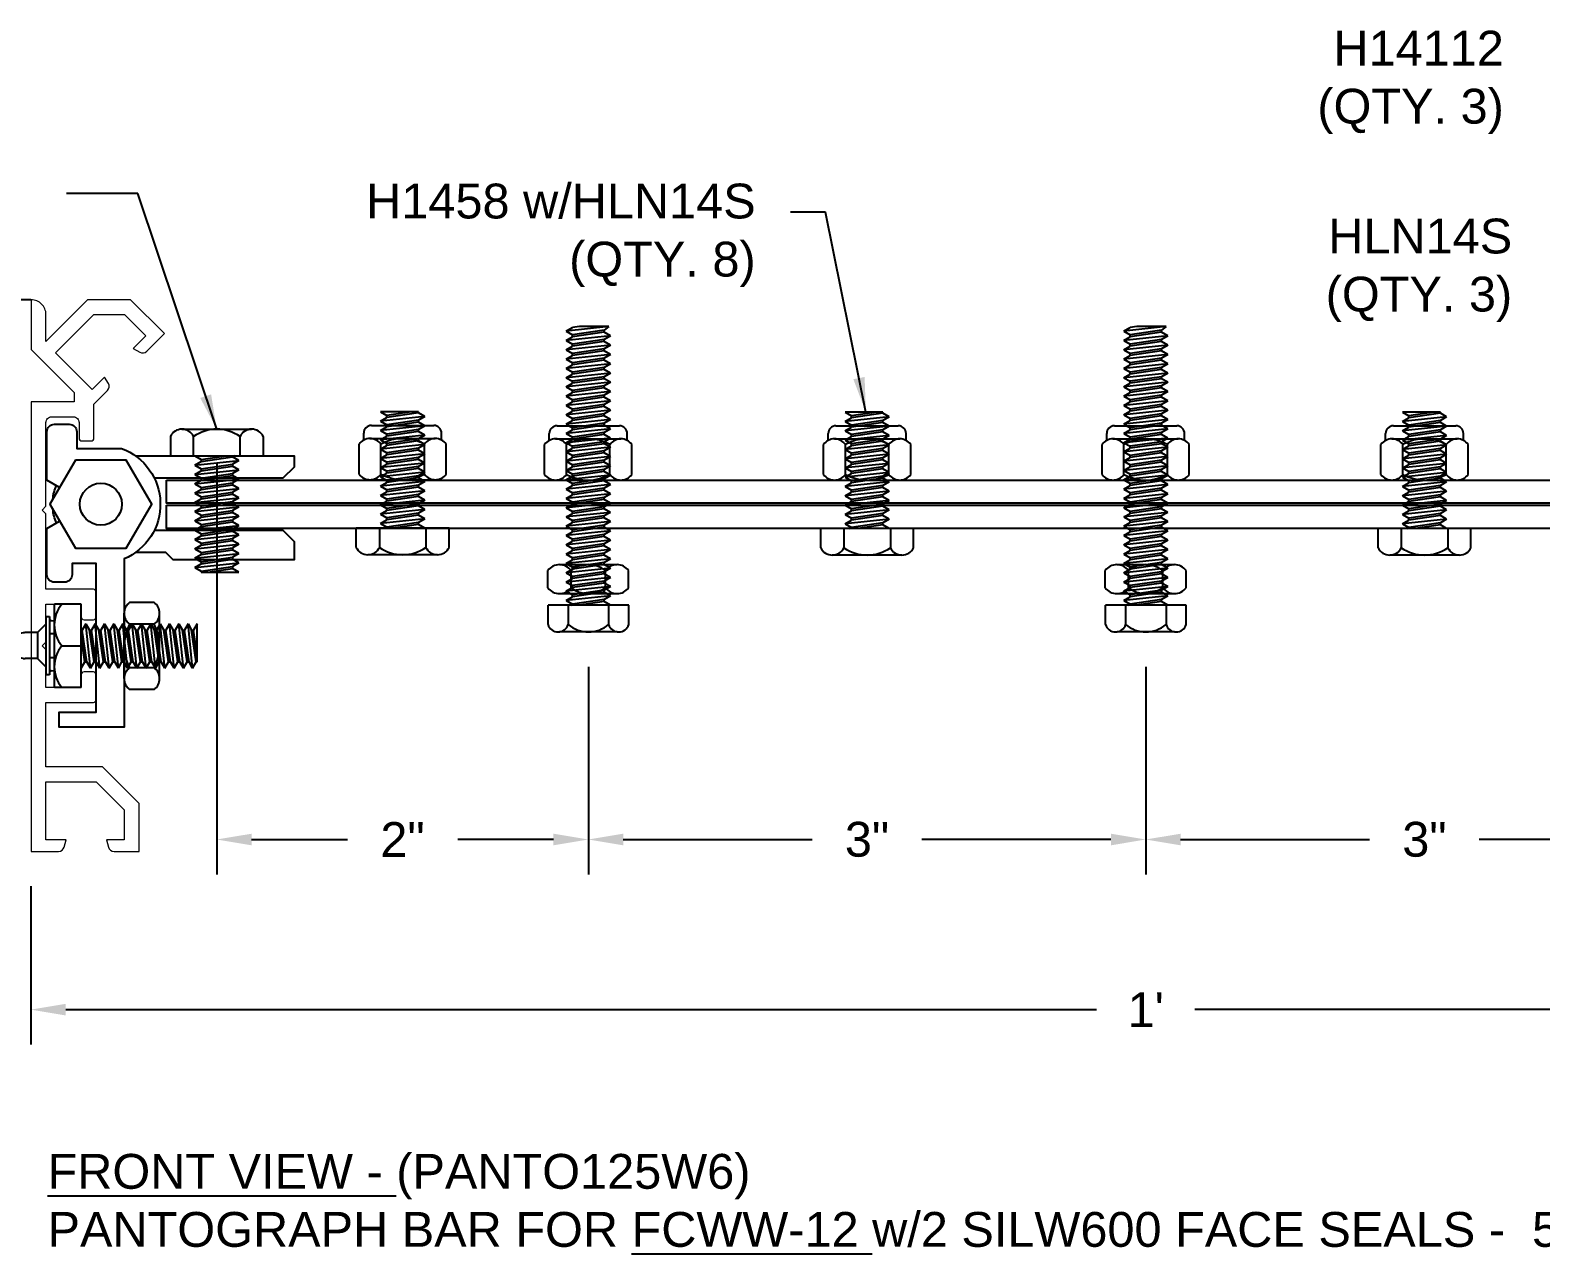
# Model space of a CAD drawing. Header units: inches. Extents: x 1.6 to 29.3, y -11.7 to 20.7.
# Drawn here: x 13.33 to 21.46, y 5.43 to 12.02 of the extents above; entities that cross this region are included whole.
import ezdxf

# ---------------------------------------------------------------- set-up
doc = ezdxf.new("R2010")
doc.units = ezdxf.units.IN
doc.header["$MEASUREMENT"] = 0
for name, color, linetype in [('Anchors', 4, 'Continuous'), ('Dimensions', 3, 'Continuous'), ('Metals', 7, 'Continuous'), ('Text', 2, 'Continuous')]:
    doc.layers.add(name, color=color, linetype=linetype)
doc.styles.add('Arial', font='arial.ttf')
doc.dimstyles.new('Arial', dxfattribs={"dimtxt": 0.1875, "dimasz": 0.1875, "dimexe": 0.1875, "dimexo": 0.1875, "dimgap": 0.1875, "dimtad": 0, "dimtih": 1, "dimtoh": 1, "dimdec": 4, "dimzin": 0, "dimdsep": 46, "dimlunit": 4, "dimtxsty": 'Arial', "dimcen": 0.1875, "dimadec": 0, "dimazin": 0, "dimtfac": 1, "dimtdec": 4, "dimtofl": 0, "dimtmove": 0, "dimatfit": 3, "dimfxl": 0, "dimfrac": 2, "dimtolj": 1, "dimtzin": 0, "dimarcsym": 0})

# ---------------------------------------------------------------- blocks, each defined once
blk = doc.blocks.new('*D16')
at = {"layer": 'Defpoints', "color": 0}
for p in [(13.3332, 7.594), (25.3332, 7.594), (25.3332, 6.7425)]:
    blk.add_point(p, dxfattribs=at)
at = {"layer": 'Dimensions', "color": 0, "lineweight": -2}
for p, q in [((13.3332, 7.4065), (13.3332, 6.555)), ((25.3332, 7.4065), (25.3332, 6.555)), ((13.5207, 6.7425), (19.0683, 6.7425)), ((25.1457, 6.7425), (19.5981, 6.7425))]:
    blk.add_line(p, q, dxfattribs=at)
at = {"layer": 'Dimensions', "color": 0}
for points in [[(13.5207, 6.7737), (13.5207, 6.7112), (13.3332, 6.7425)], [(25.1457, 6.7737), (25.1457, 6.7112), (25.3332, 6.7425)]]:
    blk.add_solid(points, dxfattribs=at)
at = {"layer": 'Dimensions', "color": 0, "insert": (19.3332, 6.7425), "char_height": 0.1875, "attachment_point": 5, "style": 'Arial'}
blk.add_mtext("\\A1;1'", dxfattribs=at)
blk = doc.blocks.new('*D17')
at = {"layer": 'Defpoints', "color": 0}
for p in [(14.3332, 9.8674), (16.3332, 8.7759), (16.3332, 7.6583)]:
    blk.add_point(p, dxfattribs=at)
at = {"layer": 'Dimensions', "color": 0, "lineweight": -2}
for p, q in [((14.3332, 9.6799), (14.3332, 7.4708)), ((16.3332, 8.5884), (16.3332, 7.4708)), ((14.5207, 7.6583), (15.0364, 7.6583)), ((16.1457, 7.6583), (15.6301, 7.6583))]:
    blk.add_line(p, q, dxfattribs=at)
at = {"layer": 'Dimensions', "color": 0}
for points in [[(14.5207, 7.6895), (14.5207, 7.627), (14.3332, 7.6583)], [(16.1457, 7.6895), (16.1457, 7.627), (16.3332, 7.6583)]]:
    blk.add_solid(points, dxfattribs=at)
at = {"layer": 'Dimensions', "color": 0, "insert": (15.3332, 7.6583), "char_height": 0.1875, "attachment_point": 5, "style": 'Arial'}
blk.add_mtext('\\A1;2"', dxfattribs=at)
blk = doc.blocks.new('*D33')
at = {"layer": 'Defpoints', "color": 0}
for p in [(22.3332, 8.7933), (19.3332, 8.7759), (22.3332, 7.6583)]:
    blk.add_point(p, dxfattribs=at)
at = {"layer": 'Dimensions', "color": 0, "lineweight": -2}
for p, q in [((19.3332, 8.5884), (19.3332, 7.4708)), ((22.3332, 8.6058), (22.3332, 7.4708)), ((19.5207, 7.6583), (20.538, 7.6583)), ((22.1457, 7.6583), (21.1284, 7.6583))]:
    blk.add_line(p, q, dxfattribs=at)
at = {"layer": 'Dimensions', "color": 0}
for points in [[(19.5207, 7.6895), (19.5207, 7.627), (19.3332, 7.6583)], [(22.1457, 7.6895), (22.1457, 7.627), (22.3332, 7.6583)]]:
    blk.add_solid(points, dxfattribs=at)
at = {"layer": 'Dimensions', "color": 0, "insert": (20.8332, 7.6583), "char_height": 0.1875, "attachment_point": 5, "style": 'Arial'}
blk.add_mtext('\\A1;3"', dxfattribs=at)
blk = doc.blocks.new('*D34')
at = {"layer": 'Defpoints', "color": 0}
for p in [(16.3332, 8.7759), (19.3332, 8.7759), (19.3332, 7.6583)]:
    blk.add_point(p, dxfattribs=at)
at = {"layer": 'Dimensions', "color": 0, "lineweight": -2}
for p, q in [((16.3332, 8.5884), (16.3332, 7.4708)), ((19.3332, 8.5884), (19.3332, 7.4708)), ((16.5207, 7.6583), (17.538, 7.6583)), ((19.1457, 7.6583), (18.1284, 7.6583))]:
    blk.add_line(p, q, dxfattribs=at)
at = {"layer": 'Dimensions', "color": 0}
for points in [[(16.5207, 7.6895), (16.5207, 7.627), (16.3332, 7.6583)], [(19.1457, 7.6895), (19.1457, 7.627), (19.3332, 7.6583)]]:
    blk.add_solid(points, dxfattribs=at)
at = {"layer": 'Dimensions', "color": 0, "insert": (17.8332, 7.6583), "char_height": 0.1875, "attachment_point": 5, "style": 'Arial'}
blk.add_mtext('\\A1;3"', dxfattribs=at)
blk = doc.blocks.new('H14112')
for p, q in [((-0.2175, 0.1036), (-0.2175, -0.0004)), ((-0.155, 0.1436), (0.155, 0.1436)), ((-0.1088, -0.0004), (-0.1088, 0.1036)), ((0.1087, -0.0004), (0.1087, 0.1036)), ((0.2175, 0.1036), (0.2175, -0.0004)), ((-0.119, 0), (-0.085, -0.0196)), ((-0.085, -0.0196), (0.0485, 0)), ((-0.2175, -0.0004), (0.2175, -0.0004)), ((-0.119, -0.05), (0.119, -0.025)), ((-0.119, -0.05), (-0.085, -0.0304)), ((-0.119, -0.05), (-0.085, -0.0696)), ((-0.119, -0.1), (0.119, -0.075)), ((-0.119, -0.1), (-0.085, -0.0804)), ((-0.085, -0.0304), (0.085, -0.0054)), ((-0.085, -0.0196), (-0.085, -0.0304)), ((-0.085, -0.0696), (0.085, -0.0446)), ((-0.085, -0.0804), (0.085, -0.0554)), ((-0.085, -0.0696), (-0.085, -0.0804)), ((0.0943, 0), (0.085, -0.0054)), ((0.119, -0.025), (0.085, -0.0054)), ((0.119, -0.025), (0.085, -0.0446)), ((0.085, -0.0446), (0.085, -0.0554)), ((0.119, -0.075), (0.085, -0.0554)), ((0.119, -0.075), (0.085, -0.0946)), ((-0.119, -0.1), (-0.085, -0.1196)), ((-0.119, -0.15), (0.119, -0.125)), ((-0.119, -0.15), (-0.085, -0.1304)), ((-0.119, -0.15), (-0.085, -0.1696)), ((-0.085, -0.1196), (0.085, -0.0946)), ((-0.085, -0.1304), (0.085, -0.1054)), ((-0.085, -0.1196), (-0.085, -0.1304)), ((-0.085, -0.1696), (0.085, -0.1446)), ((-0.085, -0.1804), (0.085, -0.1554)), ((0.085, -0.0946), (0.085, -0.1054)), ((0.119, -0.125), (0.085, -0.1054)), ((0.119, -0.125), (0.085, -0.1446)), ((0.085, -0.1446), (0.085, -0.1554)), ((0.119, -0.175), (0.085, -0.1554)), ((-0.119, -0.2), (0.119, -0.175)), ((-0.119, -0.2), (-0.085, -0.1804)), ((-0.119, -0.2), (-0.085, -0.2196)), ((-0.119, -0.25), (0.119, -0.225)), ((-0.119, -0.25), (-0.085, -0.2304)), ((-0.085, -0.1696), (-0.085, -0.1804)), ((-0.085, -0.2196), (0.085, -0.1946)), ((-0.085, -0.2304), (0.085, -0.2054)), ((-0.085, -0.2196), (-0.085, -0.2304)), ((0.119, -0.175), (0.085, -0.1946)), ((0.085, -0.1946), (0.085, -0.2054)), ((0.119, -0.225), (0.085, -0.2054)), ((0.119, -0.225), (0.085, -0.2446)), ((-0.119, -0.25), (-0.085, -0.2696)), ((-0.119, -0.3), (0.119, -0.275)), ((-0.119, -0.3), (-0.085, -0.2804)), ((-0.119, -0.3), (-0.085, -0.3196)), ((-0.119, -0.35), (0.119, -0.325)), ((-0.085, -0.2696), (0.085, -0.2446)), ((-0.085, -0.2804), (0.085, -0.2554)), ((-0.085, -0.2696), (-0.085, -0.2804)), ((-0.085, -0.3196), (0.085, -0.2946)), ((-0.085, -0.3304), (0.085, -0.3054)), ((-0.085, -0.3196), (-0.085, -0.3304)), ((0.085, -0.2446), (0.085, -0.2554)), ((0.119, -0.275), (0.085, -0.2554)), ((0.119, -0.275), (0.085, -0.2946)), ((0.085, -0.2946), (0.085, -0.3054)), ((0.119, -0.325), (0.085, -0.3054)), ((0.119, -0.325), (0.085, -0.3446)), ((-0.119, -0.35), (-0.085, -0.3304)), ((-0.119, -0.35), (-0.085, -0.3696)), ((-0.119, -0.4), (0.119, -0.375)), ((-0.119, -0.4), (-0.085, -0.3804)), ((-0.119, -0.4), (-0.085, -0.4196)), ((-0.085, -0.3696), (0.085, -0.3446)), ((-0.085, -0.3804), (0.085, -0.3554)), ((-0.085, -0.3696), (-0.085, -0.3804)), ((-0.085, -0.4196), (0.085, -0.3946)), ((-0.085, -0.4304), (0.085, -0.4054)), ((0.085, -0.3446), (0.085, -0.3554)), ((0.119, -0.375), (0.085, -0.3554)), ((0.119, -0.375), (0.085, -0.3946)), ((0.085, -0.3946), (0.085, -0.4054)), ((0.119, -0.425), (0.085, -0.4054)), ((-0.119, -0.45), (0.119, -0.425)), ((-0.119, -0.45), (-0.085, -0.4304)), ((-0.119, -0.45), (-0.085, -0.4696)), ((-0.119, -0.5), (0.119, -0.475)), ((-0.119, -0.5), (-0.085, -0.4804)), ((-0.085, -0.4196), (-0.085, -0.4304)), ((-0.085, -0.4696), (0.085, -0.4446)), ((-0.085, -0.4804), (0.085, -0.4554)), ((-0.085, -0.4696), (-0.085, -0.4804)), ((0.119, -0.425), (0.085, -0.4446)), ((0.085, -0.4446), (0.085, -0.4554)), ((0.119, -0.475), (0.085, -0.4554)), ((0.119, -0.475), (0.085, -0.4946)), ((-0.119, -0.5), (-0.085, -0.5196)), ((-0.119, -0.55), (0.119, -0.525)), ((-0.119, -0.55), (-0.085, -0.5304)), ((-0.119, -0.55), (-0.085, -0.5696)), ((-0.085, -0.5196), (0.085, -0.4946)), ((-0.085, -0.5304), (0.085, -0.5054)), ((-0.085, -0.5196), (-0.085, -0.5304)), ((-0.085, -0.5696), (0.085, -0.5446)), ((-0.085, -0.5804), (0.085, -0.5554)), ((0.085, -0.4946), (0.085, -0.5054)), ((0.119, -0.525), (0.085, -0.5054)), ((0.119, -0.525), (0.085, -0.5446)), ((0.085, -0.5446), (0.085, -0.5554)), ((0.119, -0.575), (0.085, -0.5554)), ((-0.119, -0.6), (0.119, -0.575)), ((-0.119, -0.6), (-0.085, -0.5804)), ((-0.119, -0.6), (-0.085, -0.6196)), ((-0.119, -0.65), (0.119, -0.625)), ((-0.119, -0.65), (-0.085, -0.6304)), ((-0.119, -0.65), (-0.085, -0.6696)), ((-0.085, -0.5696), (-0.085, -0.5804)), ((-0.085, -0.6196), (0.085, -0.5946)), ((-0.085, -0.6304), (0.085, -0.6054)), ((-0.085, -0.6196), (-0.085, -0.6304)), ((-0.085, -0.6696), (0.085, -0.6446)), ((0.119, -0.575), (0.085, -0.5946)), ((0.085, -0.5946), (0.085, -0.6054)), ((0.119, -0.625), (0.085, -0.6054)), ((0.119, -0.625), (0.085, -0.6446)), ((0.085, -0.6446), (0.085, -0.6554)), ((-0.119, -0.7), (0.119, -0.675)), ((-0.119, -0.7), (-0.085, -0.6804)), ((-0.119, -0.7), (-0.085, -0.7196)), ((-0.119, -0.75), (0.119, -0.725)), ((-0.119, -0.75), (-0.085, -0.7304)), ((-0.085, -0.6804), (0.085, -0.6554)), ((-0.085, -0.6696), (-0.085, -0.6804)), ((-0.085, -0.7196), (0.085, -0.6946)), ((-0.085, -0.7304), (0.085, -0.7054)), ((-0.085, -0.7196), (-0.085, -0.7304)), ((0.119, -0.675), (0.085, -0.6554)), ((0.119, -0.675), (0.085, -0.6946)), ((0.085, -0.6946), (0.085, -0.7054)), ((0.119, -0.725), (0.085, -0.7054)), ((0.119, -0.725), (0.085, -0.7446)), ((-0.119, -0.75), (-0.085, -0.7696)), ((-0.119, -0.8), (0.119, -0.775)), ((-0.119, -0.8), (-0.085, -0.7804)), ((-0.119, -0.8), (-0.085, -0.8196)), ((-0.085, -0.7696), (0.085, -0.7446)), ((-0.085, -0.7804), (0.085, -0.7554)), ((-0.085, -0.7696), (-0.085, -0.7804)), ((-0.085, -0.8196), (0.085, -0.7946)), ((-0.085, -0.8304), (0.085, -0.8054)), ((0.085, -0.7446), (0.085, -0.7554)), ((0.119, -0.775), (0.085, -0.7554)), ((0.119, -0.775), (0.085, -0.7946)), ((0.085, -0.7946), (0.085, -0.8054)), ((0.119, -0.825), (0.085, -0.8054)), ((-0.119, -0.85), (0.119, -0.825)), ((-0.119, -0.85), (-0.085, -0.8304)), ((-0.119, -0.85), (-0.085, -0.8696)), ((-0.119, -0.9), (0.119, -0.875)), ((-0.119, -0.9), (-0.085, -0.8804)), ((-0.085, -0.8196), (-0.085, -0.8304)), ((-0.085, -0.8696), (0.085, -0.8446)), ((-0.085, -0.8804), (0.085, -0.8554)), ((-0.085, -0.8696), (-0.085, -0.8804)), ((0.119, -0.825), (0.085, -0.8446)), ((0.085, -0.8446), (0.085, -0.8554)), ((0.119, -0.875), (0.085, -0.8554)), ((0.119, -0.875), (0.085, -0.8946)), ((-0.119, -0.9), (-0.085, -0.9196)), ((-0.119, -0.95), (0.119, -0.925)), ((-0.119, -0.95), (-0.085, -0.9304)), ((-0.119, -0.95), (-0.085, -0.9696)), ((-0.119, -1), (0.119, -0.975)), ((-0.085, -0.9196), (0.085, -0.8946)), ((-0.085, -0.9304), (0.085, -0.9054)), ((-0.085, -0.9196), (-0.085, -0.9304)), ((-0.085, -0.9696), (0.085, -0.9446)), ((-0.085, -0.9804), (0.085, -0.9554)), ((-0.085, -0.9696), (-0.085, -0.9804)), ((0.085, -0.8946), (0.085, -0.9054)), ((0.119, -0.925), (0.085, -0.9054)), ((0.119, -0.925), (0.085, -0.9446)), ((0.085, -0.9446), (0.085, -0.9554)), ((0.119, -0.975), (0.085, -0.9554)), ((0.119, -0.975), (0.085, -0.9946)), ((-0.119, -1), (-0.085, -0.9804)), ((-0.119, -1), (-0.085, -1.0196)), ((-0.119, -1.05), (0.119, -1.025)), ((-0.119, -1.05), (-0.085, -1.0304)), ((-0.119, -1.05), (-0.085, -1.0696)), ((-0.085, -1.0196), (0.085, -0.9946)), ((-0.085, -1.0304), (0.085, -1.0054)), ((-0.085, -1.0196), (-0.085, -1.0304)), ((-0.085, -1.0696), (0.085, -1.0446)), ((-0.085, -1.0804), (0.085, -1.0554)), ((0.085, -0.9946), (0.085, -1.0054)), ((0.119, -1.025), (0.085, -1.0054)), ((0.119, -1.025), (0.085, -1.0446)), ((0.085, -1.0446), (0.085, -1.0554)), ((0.119, -1.075), (0.085, -1.0554)), ((-0.119, -1.1), (0.119, -1.075)), ((-0.119, -1.1), (-0.085, -1.0804)), ((-0.119, -1.1), (-0.085, -1.1196)), ((-0.119, -1.15), (0.119, -1.125)), ((-0.119, -1.15), (-0.085, -1.1304)), ((-0.085, -1.0696), (-0.085, -1.0804)), ((-0.085, -1.1196), (0.085, -1.0946)), ((-0.085, -1.1304), (0.085, -1.1054)), ((-0.085, -1.1196), (-0.085, -1.1304)), ((0.119, -1.075), (0.085, -1.0946)), ((0.085, -1.0946), (0.085, -1.1054)), ((0.119, -1.125), (0.085, -1.1054)), ((0.119, -1.125), (0.085, -1.1446)), ((-0.119, -1.15), (-0.085, -1.1696)), ((-0.119, -1.2), (0.119, -1.175)), ((-0.119, -1.2), (-0.085, -1.1804)), ((-0.119, -1.2), (-0.085, -1.2196)), ((-0.085, -1.1696), (0.085, -1.1446)), ((-0.085, -1.1804), (0.085, -1.1554)), ((-0.085, -1.1696), (-0.085, -1.1804)), ((-0.085, -1.2196), (0.085, -1.1946)), ((-0.085, -1.2304), (0.085, -1.2054)), ((0.085, -1.1446), (0.085, -1.1554)), ((0.119, -1.175), (0.085, -1.1554)), ((0.119, -1.175), (0.085, -1.1946)), ((0.085, -1.1946), (0.085, -1.2054)), ((0.119, -1.225), (0.085, -1.2054)), ((-0.119, -1.25), (0.119, -1.225)), ((-0.119, -1.25), (-0.085, -1.2304)), ((-0.119, -1.25), (-0.085, -1.2696)), ((-0.119, -1.3), (0.119, -1.275)), ((-0.119, -1.3), (-0.085, -1.2804)), ((-0.119, -1.3), (-0.085, -1.3196)), ((-0.085, -1.2196), (-0.085, -1.2304)), ((-0.085, -1.2696), (0.085, -1.2446)), ((-0.085, -1.2804), (0.085, -1.2554)), ((-0.085, -1.2696), (-0.085, -1.2804)), ((-0.085, -1.3196), (0.085, -1.2946)), ((0.119, -1.225), (0.085, -1.2446)), ((0.085, -1.2446), (0.085, -1.2554)), ((0.119, -1.275), (0.085, -1.2554)), ((0.119, -1.275), (0.085, -1.2946)), ((0.085, -1.2946), (0.085, -1.3054)), ((-0.119, -1.35), (0.119, -1.325)), ((-0.119, -1.35), (-0.085, -1.3304)), ((-0.119, -1.35), (-0.085, -1.3696)), ((-0.119, -1.4), (0.119, -1.375)), ((-0.119, -1.4), (-0.085, -1.3804)), ((-0.085, -1.3304), (0.085, -1.3054)), ((-0.085, -1.3196), (-0.085, -1.3304)), ((-0.085, -1.3696), (0.085, -1.3446)), ((-0.085, -1.3804), (0.085, -1.3554)), ((-0.085, -1.3696), (-0.085, -1.3804)), ((0.119, -1.325), (0.085, -1.3054)), ((0.119, -1.325), (0.085, -1.3446)), ((0.085, -1.3446), (0.085, -1.3554)), ((0.119, -1.375), (0.085, -1.3554)), ((0.119, -1.375), (0.085, -1.3946)), ((-0.119, -1.4), (-0.085, -1.4196)), ((-0.119, -1.45), (0.119, -1.425)), ((-0.119, -1.45), (-0.085, -1.4304)), ((-0.119, -1.45), (-0.085, -1.4696)), ((-0.085, -1.4196), (0.085, -1.3946)), ((-0.085, -1.4304), (0.085, -1.4054)), ((-0.085, -1.4196), (-0.085, -1.4304)), ((-0.085, -1.4696), (0.085, -1.4446)), ((-0.085, -1.4804), (0.085, -1.4554)), ((0.085, -1.3946), (0.085, -1.4054)), ((0.119, -1.425), (0.085, -1.4054)), ((0.119, -1.425), (0.085, -1.4446)), ((0.085, -1.4446), (0.085, -1.4554)), ((0.119, -1.475), (0.085, -1.4554)), ((-0.1099, -1.5), (0.119, -1.475)), ((-0.1099, -1.5), (-0.085, -1.4804)), ((-0.1099, -1.5), (0.0485, -1.5)), ((-0.085, -1.4696), (-0.085, -1.4804)), ((0.0485, -1.5), (0.085, -1.4946)), ((0.119, -1.475), (0.085, -1.4946))]:
    blk.add_line(p, q)
for centre, radius, start, end in [((-0.1631, 0.0867), 0.057, 17.32121, 162.67879), ((0, -0.0242), 0.1678, 49.61133, 130.38867), ((0.1631, 0.0867), 0.057, 17.32121, 162.67879)]:
    blk.add_arc(centre, radius, start, end)
blk = doc.blocks.new('HLN14S')
for p, q in [((-0.2096, 0.2133), (-0.2096, 0.2502)), ((-0.1678, 0.292), (0.1678, 0.292)), ((0.2096, 0.2133), (0.2096, 0.2502)), ((-0.2345, 0.03), (-0.2345, 0.1917)), ((-0.1759, 0.2217), (0.1759, 0.2217)), ((-0.1173, 0.03), (-0.1173, 0.1917)), ((0.1172, 0.03), (0.1172, 0.1917)), ((0.2345, 0.03), (0.2345, 0.1917)), ((-0.1759, 0), (0.1759, 0))]:
    blk.add_line(p, q)
for centre, radius, start, end in [((-0.1678, 0.2502), 0.0418, 90, 180), ((0.1678, 0.2502), 0.0418, 0, 90), ((-0.1759, 0.1494), 0.0723, 35.77511, 144.22489), ((0, -0.0223), 0.244, 61.28133, 118.71867), ((0.1759, 0.1494), 0.0723, 35.77511, 144.22489), ((-0.1759, 0.0723), 0.0723, 215.77511, 324.22489), ((0, 0.244), 0.244, 241.28133, 298.71867), ((0.1759, 0.0723), 0.0723, 215.77511, 324.22489)]:
    blk.add_arc(centre, radius, start, end)
blk = doc.blocks.new('HJN14')
for p, q in [((-0.155, 0), (0.155, 0)), ((-0.2175, -0.1242), (-0.2175, -0.032)), ((-0.0925, -0.1242), (-0.0925, -0.032)), ((0.0925, -0.1242), (0.0925, -0.032)), ((0.2175, -0.1242), (0.2175, -0.032)), ((-0.155, -0.1562), (0.155, -0.1562))]:
    blk.add_line(p, q)
for centre, radius, start, end in [((-0.155, -0.077), 0.077, 35.77511, 144.22489), ((0, -0.1497), 0.1497, 51.83429, 128.16571), ((0.155, -0.077), 0.077, 35.77511, 144.22489), ((-0.155, -0.0792), 0.077, 215.77511, 324.22489), ((0, -0.0066), 0.1497, 231.83429, 308.16571), ((0.155, -0.0792), 0.077, 215.77511, 324.22489)]:
    blk.add_arc(centre, radius, start, end)
blk = doc.blocks.new('H1458S')
for p, q in [((-0.25, 0.104), (-0.25, 0)), ((-0.1875, 0.144), (0.1875, 0.144)), ((-0.125, 0), (-0.125, 0.104)), ((0.125, 0), (0.125, 0.104)), ((0.25, 0.104), (0.25, 0)), ((-0.25, 0), (0.25, 0)), ((-0.119, 0), (-0.085, -0.0196)), ((-0.085, -0.0196), (0.0485, 0)), ((-0.119, -0.05), (0.119, -0.025)), ((-0.119, -0.05), (-0.085, -0.0304)), ((-0.119, -0.05), (-0.085, -0.0696)), ((-0.119, -0.1), (0.119, -0.075)), ((-0.119, -0.1), (-0.085, -0.0804)), ((-0.085, -0.0304), (0.085, -0.0054)), ((-0.085, -0.0196), (-0.085, -0.0304)), ((-0.085, -0.0696), (0.085, -0.0446)), ((-0.085, -0.0804), (0.085, -0.0554)), ((-0.085, -0.0696), (-0.085, -0.0804)), ((0.0943, 0), (0.085, -0.0054)), ((0.119, -0.025), (0.085, -0.0054)), ((0.119, -0.025), (0.085, -0.0446)), ((0.085, -0.0446), (0.085, -0.0554)), ((0.119, -0.075), (0.085, -0.0554)), ((0.119, -0.075), (0.085, -0.0946)), ((-0.119, -0.1), (-0.085, -0.1196)), ((-0.119, -0.15), (0.119, -0.125)), ((-0.119, -0.15), (-0.085, -0.1304)), ((-0.119, -0.15), (-0.085, -0.1696)), ((-0.085, -0.1196), (0.085, -0.0946)), ((-0.085, -0.1304), (0.085, -0.1054)), ((-0.085, -0.1196), (-0.085, -0.1304)), ((-0.085, -0.1696), (0.085, -0.1446)), ((-0.085, -0.1804), (0.085, -0.1554)), ((0.085, -0.0946), (0.085, -0.1054)), ((0.119, -0.125), (0.085, -0.1054)), ((0.119, -0.125), (0.085, -0.1446)), ((0.085, -0.1446), (0.085, -0.1554)), ((0.119, -0.175), (0.085, -0.1554)), ((-0.119, -0.2), (0.119, -0.175)), ((-0.119, -0.2), (-0.085, -0.1804)), ((-0.119, -0.2), (-0.085, -0.2196)), ((-0.119, -0.25), (0.119, -0.225)), ((-0.119, -0.25), (-0.085, -0.2304)), ((-0.085, -0.1696), (-0.085, -0.1804)), ((-0.085, -0.2196), (0.085, -0.1946)), ((-0.085, -0.2304), (0.085, -0.2054)), ((-0.085, -0.2196), (-0.085, -0.2304)), ((0.119, -0.175), (0.085, -0.1946)), ((0.085, -0.1946), (0.085, -0.2054)), ((0.119, -0.225), (0.085, -0.2054)), ((0.119, -0.225), (0.085, -0.2446)), ((-0.119, -0.25), (-0.085, -0.2696)), ((-0.119, -0.3), (0.119, -0.275)), ((-0.119, -0.3), (-0.085, -0.2804)), ((-0.119, -0.3), (-0.085, -0.3196)), ((-0.119, -0.35), (0.119, -0.325)), ((-0.085, -0.2696), (0.085, -0.2446)), ((-0.085, -0.2804), (0.085, -0.2554)), ((-0.085, -0.2696), (-0.085, -0.2804)), ((-0.085, -0.3196), (0.085, -0.2946)), ((-0.085, -0.3304), (0.085, -0.3054)), ((-0.085, -0.3196), (-0.085, -0.3304)), ((0.085, -0.2446), (0.085, -0.2554)), ((0.119, -0.275), (0.085, -0.2554)), ((0.119, -0.275), (0.085, -0.2946)), ((0.085, -0.2946), (0.085, -0.3054)), ((0.119, -0.325), (0.085, -0.3054)), ((0.119, -0.325), (0.085, -0.3446)), ((-0.119, -0.35), (-0.085, -0.3304)), ((-0.119, -0.35), (-0.085, -0.3696)), ((-0.119, -0.4), (0.119, -0.375)), ((-0.119, -0.4), (-0.085, -0.3804)), ((-0.119, -0.4), (-0.085, -0.4196)), ((-0.085, -0.3696), (0.085, -0.3446)), ((-0.085, -0.3804), (0.085, -0.3554)), ((-0.085, -0.3696), (-0.085, -0.3804)), ((-0.085, -0.4196), (0.085, -0.3946)), ((-0.085, -0.4304), (0.085, -0.4054)), ((0.085, -0.3446), (0.085, -0.3554)), ((0.119, -0.375), (0.085, -0.3554)), ((0.119, -0.375), (0.085, -0.3946)), ((0.085, -0.3946), (0.085, -0.4054)), ((0.119, -0.425), (0.085, -0.4054)), ((-0.119, -0.45), (0.119, -0.425)), ((-0.119, -0.45), (-0.085, -0.4304)), ((-0.119, -0.45), (-0.085, -0.4696)), ((-0.119, -0.5), (0.119, -0.475)), ((-0.119, -0.5), (-0.085, -0.4804)), ((-0.085, -0.4196), (-0.085, -0.4304)), ((-0.085, -0.4696), (0.085, -0.4446)), ((-0.085, -0.4804), (0.085, -0.4554)), ((-0.085, -0.4696), (-0.085, -0.4804)), ((0.119, -0.425), (0.085, -0.4446)), ((0.085, -0.4446), (0.085, -0.4554)), ((0.119, -0.475), (0.085, -0.4554)), ((0.119, -0.475), (0.085, -0.4946)), ((-0.119, -0.5), (-0.085, -0.5196)), ((-0.119, -0.55), (0.119, -0.525)), ((-0.119, -0.55), (-0.085, -0.5304)), ((-0.119, -0.55), (-0.085, -0.5696)), ((-0.085, -0.5196), (0.085, -0.4946)), ((-0.085, -0.5304), (0.085, -0.5054)), ((-0.085, -0.5196), (-0.085, -0.5304)), ((-0.085, -0.5696), (0.085, -0.5446)), ((-0.085, -0.5804), (0.085, -0.5554)), ((0.085, -0.4946), (0.085, -0.5054)), ((0.119, -0.525), (0.085, -0.5054)), ((0.119, -0.525), (0.085, -0.5446)), ((0.085, -0.5446), (0.085, -0.5554)), ((0.119, -0.575), (0.085, -0.5554)), ((-0.119, -0.6), (0.119, -0.575)), ((-0.119, -0.6), (-0.085, -0.5804)), ((-0.119, -0.6), (-0.085, -0.6196)), ((-0.085, -0.5696), (-0.085, -0.5804)), ((-0.085, -0.6196), (0.085, -0.5946)), ((-0.085, -0.6196), (-0.085, -0.625)), ((-0.085, -0.625), (0.119, -0.625)), ((-0.0485, -0.625), (0.085, -0.6054)), ((0.119, -0.575), (0.085, -0.5946)), ((0.085, -0.5946), (0.085, -0.6054)), ((0.119, -0.625), (0.085, -0.6054))]:
    blk.add_line(p, q)
for centre, radius, start, end in [((-0.1875, 0.0752), 0.0688, 24.76151, 155.23849), ((0, -0.0713), 0.2153, 54.51066, 125.48934), ((0.1875, 0.0752), 0.0688, 24.76151, 155.23849)]:
    blk.add_arc(centre, radius, start, end)
blk = doc.blocks.new('HN14S')
for p, q in [((-0.1759, 0), (0.1759, 0)), ((-0.2345, -0.1613), (-0.2345, -0.03)), ((-0.1172, -0.1613), (-0.1172, -0.03)), ((0.1172, -0.1613), (0.1172, -0.03)), ((0.2345, -0.1613), (0.2345, -0.03)), ((-0.1759, -0.1914), (0.1759, -0.1914))]:
    blk.add_line(p, q)
for centre, radius, start, end in [((-0.1759, -0.0723), 0.0723, 35.77511, 144.22489), ((0, -0.244), 0.244, 61.28133, 118.71867), ((0.1759, -0.0723), 0.0723, 35.77511, 144.22489), ((-0.1759, -0.1191), 0.0723, 215.77511, 324.22489), ((0, 0.0527), 0.244, 241.28133, 298.71867), ((0.1759, -0.1191), 0.0723, 215.77511, 324.22489)]:
    blk.add_arc(centre, radius, start, end)
blk = doc.blocks.new('H1458 TURNED')
for p, q in [((2.0034, 22.6635), (1.8594, 22.6635)), ((1.8594, 22.2135), (1.8594, 22.6635)), ((2.0034, 22.2135), (2.0034, 22.6635)), ((2.0034, 22.5319), (2.0087, 22.5226)), ((2.0284, 22.5566), (2.0087, 22.5226)), ((2.0337, 22.3526), (2.0087, 22.5226)), ((2.0284, 22.5566), (2.048, 22.5226)), ((2.0534, 22.3186), (2.0284, 22.5566)), ((2.073, 22.3526), (2.048, 22.5226)), ((2.048, 22.5226), (2.0587, 22.5226)), ((2.0784, 22.5566), (2.0587, 22.5226)), ((2.0837, 22.3526), (2.0587, 22.5226)), ((2.0784, 22.5566), (2.098, 22.5226)), ((2.1034, 22.3186), (2.0784, 22.5566)), ((2.123, 22.3526), (2.098, 22.5226)), ((2.098, 22.5226), (2.1087, 22.5226)), ((2.1284, 22.5566), (2.1087, 22.5226)), ((2.1337, 22.3526), (2.1087, 22.5226)), ((2.1284, 22.5566), (2.148, 22.5226)), ((2.1534, 22.3186), (2.1284, 22.5566)), ((2.173, 22.3526), (2.148, 22.5226)), ((2.148, 22.5226), (2.1587, 22.5226)), ((2.1784, 22.5566), (2.1587, 22.5226)), ((2.1837, 22.3526), (2.1587, 22.5226)), ((2.1784, 22.5566), (2.198, 22.5226)), ((2.2034, 22.3186), (2.1784, 22.5566)), ((2.223, 22.3526), (2.198, 22.5226)), ((2.198, 22.5226), (2.2087, 22.5226)), ((2.2284, 22.5566), (2.2087, 22.5226)), ((2.2337, 22.3526), (2.2087, 22.5226)), ((2.2284, 22.5566), (2.248, 22.5226)), ((2.2534, 22.3186), (2.2284, 22.5566)), ((2.273, 22.3526), (2.248, 22.5226)), ((2.248, 22.5226), (2.2587, 22.5226)), ((2.2784, 22.5566), (2.2587, 22.5226)), ((2.2837, 22.3526), (2.2587, 22.5226)), ((2.2784, 22.5566), (2.298, 22.5226)), ((2.3034, 22.3186), (2.2784, 22.5566)), ((2.298, 22.5226), (2.3087, 22.5226)), ((2.323, 22.3526), (2.298, 22.5226)), ((2.3284, 22.5566), (2.3087, 22.5226)), ((2.3337, 22.3526), (2.3087, 22.5226)), ((2.3284, 22.5566), (2.348, 22.5226)), ((2.3534, 22.3186), (2.3284, 22.5566)), ((2.373, 22.3526), (2.348, 22.5226)), ((2.348, 22.5226), (2.3587, 22.5226)), ((2.3784, 22.5566), (2.3587, 22.5226)), ((2.3837, 22.3526), (2.3587, 22.5226)), ((2.3784, 22.5566), (2.398, 22.5226)), ((2.4034, 22.3186), (2.3784, 22.5566)), ((2.423, 22.3526), (2.398, 22.5226)), ((2.398, 22.5226), (2.4087, 22.5226)), ((2.4284, 22.5566), (2.4087, 22.5226)), ((2.4337, 22.3526), (2.4087, 22.5226)), ((2.4284, 22.5566), (2.448, 22.5226)), ((2.4534, 22.3186), (2.4284, 22.5566)), ((2.473, 22.3526), (2.448, 22.5226)), ((2.448, 22.5226), (2.4587, 22.5226)), ((2.4784, 22.5566), (2.4587, 22.5226)), ((2.4837, 22.3526), (2.4587, 22.5226)), ((2.4784, 22.5566), (2.498, 22.5226)), ((2.5034, 22.3186), (2.4784, 22.5566)), ((2.523, 22.3526), (2.498, 22.5226)), ((2.498, 22.5226), (2.5087, 22.5226)), ((2.5284, 22.5566), (2.5087, 22.5226)), ((2.5337, 22.3526), (2.5087, 22.5226)), ((2.5284, 22.5566), (2.548, 22.5226)), ((2.5534, 22.3186), (2.5284, 22.5566)), ((2.573, 22.3526), (2.548, 22.5226)), ((2.548, 22.5226), (2.5587, 22.5226)), ((2.5784, 22.5566), (2.5587, 22.5226)), ((2.5837, 22.3526), (2.5587, 22.5226)), ((2.5784, 22.5566), (2.598, 22.5226)), ((2.6034, 22.3186), (2.5784, 22.5566)), ((2.598, 22.5226), (2.6087, 22.5226)), ((2.623, 22.3526), (2.598, 22.5226)), ((2.6284, 22.5566), (2.6087, 22.5226)), ((2.6284, 22.3891), (2.6087, 22.5226)), ((2.6284, 22.3526), (2.6284, 22.5566)), ((2.023, 22.3526), (2.0034, 22.4861)), ((1.8994, 22.4385), (2.0034, 22.4385)), ((2.0034, 22.3186), (2.023, 22.3526)), ((2.023, 22.3526), (2.0337, 22.3526)), ((2.0534, 22.3186), (2.0337, 22.3526)), ((2.0534, 22.3186), (2.073, 22.3526)), ((2.073, 22.3526), (2.0837, 22.3526)), ((2.1034, 22.3186), (2.0837, 22.3526)), ((2.1034, 22.3186), (2.123, 22.3526)), ((2.123, 22.3526), (2.1337, 22.3526)), ((2.1534, 22.3186), (2.1337, 22.3526)), ((2.1534, 22.3186), (2.173, 22.3526)), ((2.173, 22.3526), (2.1837, 22.3526)), ((2.2034, 22.3186), (2.1837, 22.3526)), ((2.2034, 22.3186), (2.223, 22.3526)), ((2.223, 22.3526), (2.2337, 22.3526)), ((2.2534, 22.3186), (2.2337, 22.3526)), ((2.2534, 22.3186), (2.273, 22.3526)), ((2.273, 22.3526), (2.2837, 22.3526)), ((2.3034, 22.3186), (2.2837, 22.3526)), ((2.3034, 22.3186), (2.323, 22.3526)), ((2.323, 22.3526), (2.3337, 22.3526)), ((2.3534, 22.3186), (2.3337, 22.3526)), ((2.3534, 22.3186), (2.373, 22.3526)), ((2.373, 22.3526), (2.3837, 22.3526)), ((2.4034, 22.3186), (2.3837, 22.3526)), ((2.4034, 22.3186), (2.423, 22.3526)), ((2.423, 22.3526), (2.4337, 22.3526)), ((2.4534, 22.3186), (2.4337, 22.3526)), ((2.4534, 22.3186), (2.473, 22.3526)), ((2.473, 22.3526), (2.4837, 22.3526)), ((2.5034, 22.3186), (2.4837, 22.3526)), ((2.5034, 22.3186), (2.523, 22.3526)), ((2.523, 22.3526), (2.5337, 22.3526)), ((2.5534, 22.3186), (2.5337, 22.3526)), ((2.5534, 22.3186), (2.573, 22.3526)), ((2.573, 22.3526), (2.5837, 22.3526)), ((2.6034, 22.3186), (2.5837, 22.3526)), ((2.6034, 22.3186), (2.623, 22.3526)), ((2.623, 22.3526), (2.6284, 22.3526)), ((2.0034, 22.2135), (1.8594, 22.2135)), ((2.0034, 22.2135), (1.8994, 22.2135))]:
    blk.add_line(p, q)
for centre in [(2.0356, 22.551), (2.0356, 22.326)]:
    blk.add_arc(centre, 0.1767, 140.45392, 219.54608)
blk = doc.blocks.new('TH316134 BEYOND')
for p, q in [((-0.1567, 0.0187), (0.1567, 0.0187)), ((-0.1567, 0), (-0.1567, 0.0187)), ((-0.1567, 0), (0.1567, 0)), ((-0.1352, 0.029), (-0.1337, 0.046)), ((-0.1148, 0), (-0.0697, -0.045)), ((-0.0645, 0.0187), (-0.0645, 0.046)), ((0.0645, 0.0187), (0.0645, 0.046)), ((0.1148, 0), (0.0697, -0.045)), ((0.1352, 0.029), (0.1337, 0.046)), ((0.1567, 0.0187), (0.1567, 0)), ((-0.0697, -0.045), (0.0697, -0.045)), ((-0.0697, -0.045), (-0.0697, -0.1121)), ((0.0697, -0.045), (0.0697, -0.1121)), ((-0.0737, -0.1836), (0.0321, -0.1471)), ((-0.0687, -0.1217), (-0.0633, -0.1477)), ((0.0321, -0.1471), (-0.0622, -0.1898)), ((-0.0622, -0.1774), (0.0321, -0.1471)), ((-0.0622, -0.1573), (-0.0622, -0.1774)), ((0.0622, -0.1573), (0.0622, -0.1707)), ((0.0687, -0.1217), (0.0633, -0.1477)), ((-0.0862, -0.2344), (0.0862, -0.1836)), ((-0.0862, -0.2344), (-0.0622, -0.2215)), ((-0.0862, -0.2344), (-0.0622, -0.2473)), ((-0.0737, -0.1836), (-0.0622, -0.1774)), ((-0.0737, -0.1836), (-0.0622, -0.1898)), ((-0.0737, -0.2852), (0.0737, -0.2344)), ((0.0622, -0.1707), (-0.0622, -0.2215)), ((-0.0622, -0.1898), (-0.0622, -0.2215)), ((0.0622, -0.1965), (-0.0622, -0.2473)), ((-0.0622, -0.279), (0.0622, -0.2282)), ((0.0622, -0.2405), (-0.0622, -0.2913)), ((0.0862, -0.1836), (0.0622, -0.1707)), ((0.0862, -0.1836), (0.0622, -0.1965)), ((0.0622, -0.1965), (0.0622, -0.2282)), ((0.0737, -0.2344), (0.0622, -0.2282)), ((0.0737, -0.2344), (0.0622, -0.2405)), ((0.0622, -0.2405), (0.0622, -0.2722)), ((-0.0862, -0.3359), (0.0862, -0.2852)), ((-0.0862, -0.3359), (-0.0622, -0.323)), ((-0.0737, -0.2852), (-0.0622, -0.279)), ((-0.0737, -0.2852), (-0.0622, -0.2913)), ((-0.0622, -0.2473), (-0.0622, -0.279)), ((0.0622, -0.2722), (-0.0622, -0.323)), ((-0.0622, -0.2913), (-0.0622, -0.323)), ((0.0622, -0.2981), (-0.0622, -0.3489)), ((0.0862, -0.2852), (0.0622, -0.2722)), ((0.0862, -0.2852), (0.0622, -0.2981)), ((0.0622, -0.2981), (0.0622, -0.3298)), ((-0.0862, -0.3359), (-0.0622, -0.3489)), ((-0.0862, -0.4375), (0.0862, -0.3867)), ((-0.0737, -0.3867), (0.0737, -0.3359)), ((-0.0737, -0.3867), (-0.0622, -0.3806)), ((-0.0737, -0.3867), (-0.0622, -0.3929)), ((-0.0622, -0.3806), (0.0622, -0.3298)), ((0.0622, -0.3421), (-0.0622, -0.3929)), ((-0.0622, -0.3489), (-0.0622, -0.3806)), ((0.0622, -0.3738), (-0.0622, -0.4246)), ((-0.0622, -0.3929), (-0.0622, -0.4246)), ((0.0622, -0.3996), (-0.0622, -0.4504)), ((0.0737, -0.3359), (0.0622, -0.3298)), ((0.0737, -0.3359), (0.0622, -0.3421)), ((0.0622, -0.3421), (0.0622, -0.3738)), ((0.0862, -0.3867), (0.0622, -0.3738)), ((0.0862, -0.3867), (0.0622, -0.3996)), ((0.0622, -0.3996), (0.0622, -0.4313)), ((-0.0862, -0.4375), (-0.0622, -0.4246)), ((-0.0862, -0.4375), (-0.0622, -0.4504)), ((-0.0737, -0.4883), (0.0737, -0.4375)), ((-0.0737, -0.4883), (-0.0622, -0.4821)), ((-0.0622, -0.4821), (0.0622, -0.4313)), ((0.0622, -0.4437), (-0.0622, -0.4944)), ((-0.0622, -0.4504), (-0.0622, -0.4821)), ((0.0622, -0.4754), (-0.0622, -0.5261)), ((0.0737, -0.4375), (0.0622, -0.4313)), ((0.0737, -0.4375), (0.0622, -0.4437)), ((0.0622, -0.4437), (0.0622, -0.4754)), ((0.0862, -0.4883), (0.0622, -0.4754)), ((-0.0862, -0.5391), (0.0862, -0.4883)), ((-0.0862, -0.5391), (-0.0622, -0.5261)), ((-0.0862, -0.5391), (-0.0622, -0.552)), ((-0.0737, -0.4883), (-0.0622, -0.4944)), ((-0.0737, -0.5898), (0.0737, -0.5391)), ((-0.0622, -0.4944), (-0.0622, -0.5261)), ((0.0622, -0.5012), (-0.0622, -0.552)), ((-0.0622, -0.5837), (0.0622, -0.5329)), ((0.0622, -0.5452), (-0.0622, -0.596)), ((-0.0622, -0.552), (-0.0622, -0.5837)), ((0.0862, -0.4883), (0.0622, -0.5012)), ((0.0622, -0.5012), (0.0622, -0.5329)), ((0.0737, -0.5391), (0.0622, -0.5329)), ((0.0737, -0.5391), (0.0622, -0.5452)), ((0.0622, -0.5452), (0.0622, -0.5769)), ((-0.0862, -0.6406), (0.0862, -0.5898)), ((-0.0862, -0.6406), (-0.0622, -0.6277)), ((-0.0862, -0.6406), (-0.0622, -0.6535)), ((-0.0737, -0.5898), (-0.0622, -0.5837)), ((-0.0737, -0.5898), (-0.0622, -0.596)), ((-0.0737, -0.6914), (0.0737, -0.6406)), ((0.0622, -0.5769), (-0.0622, -0.6277)), ((-0.0622, -0.596), (-0.0622, -0.6277)), ((0.0622, -0.6028), (-0.0622, -0.6535)), ((-0.0622, -0.6852), (0.0622, -0.6345)), ((0.0622, -0.6468), (-0.0622, -0.6976)), ((0.0862, -0.5898), (0.0622, -0.5769)), ((0.0862, -0.5898), (0.0622, -0.6028)), ((0.0622, -0.6028), (0.0622, -0.6345)), ((0.0737, -0.6406), (0.0622, -0.6345)), ((0.0737, -0.6406), (0.0622, -0.6468)), ((0.0622, -0.6468), (0.0622, -0.6785)), ((-0.0862, -0.7422), (0.0862, -0.6914)), ((-0.0862, -0.7422), (-0.0622, -0.7293)), ((-0.0737, -0.6914), (-0.0622, -0.6852)), ((-0.0737, -0.6914), (-0.0622, -0.6976)), ((-0.0622, -0.6535), (-0.0622, -0.6852)), ((0.0622, -0.6785), (-0.0622, -0.7293)), ((-0.0622, -0.6976), (-0.0622, -0.7293)), ((0.0622, -0.7043), (-0.0622, -0.7551)), ((0.0862, -0.6914), (0.0622, -0.6785)), ((0.0862, -0.6914), (0.0622, -0.7043)), ((0.0622, -0.7043), (0.0622, -0.736)), ((-0.0862, -0.7422), (-0.0622, -0.7551)), ((-0.0862, -0.8437), (0.0862, -0.793)), ((-0.0737, -0.793), (0.0737, -0.7422)), ((-0.0737, -0.793), (-0.0622, -0.7868)), ((-0.0737, -0.793), (-0.0622, -0.7991)), ((-0.0622, -0.7868), (0.0622, -0.736)), ((0.0622, -0.7484), (-0.0622, -0.7991)), ((-0.0622, -0.7551), (-0.0622, -0.7868)), ((0.0622, -0.78), (-0.0622, -0.8308)), ((-0.0622, -0.7991), (-0.0622, -0.8308)), ((0.0622, -0.8059), (-0.0622, -0.8567)), ((0.0737, -0.7422), (0.0622, -0.736)), ((0.0737, -0.7422), (0.0622, -0.7484)), ((0.0622, -0.7484), (0.0622, -0.78)), ((0.0862, -0.793), (0.0622, -0.78)), ((0.0862, -0.793), (0.0622, -0.8059)), ((0.0622, -0.8059), (0.0622, -0.8376)), ((-0.0862, -0.8437), (-0.0622, -0.8308)), ((-0.0862, -0.8437), (-0.0622, -0.8567)), ((-0.0737, -0.8945), (0.0737, -0.8437)), ((-0.0737, -0.8945), (-0.0622, -0.8884)), ((-0.0622, -0.8884), (0.0622, -0.8376)), ((0.0622, -0.8499), (-0.0622, -0.9007)), ((-0.0622, -0.8567), (-0.0622, -0.8884)), ((0.0622, -0.8816), (-0.0622, -0.9324)), ((0.0737, -0.8437), (0.0622, -0.8376)), ((0.0737, -0.8437), (0.0622, -0.8499)), ((0.0622, -0.8499), (0.0622, -0.8816)), ((0.0862, -0.8945), (0.0622, -0.8816)), ((-0.0862, -0.9453), (0.0862, -0.8945)), ((-0.0862, -0.9453), (-0.0622, -0.9324)), ((-0.0862, -0.9453), (-0.0622, -0.9582)), ((-0.0737, -0.8945), (-0.0622, -0.9007)), ((-0.0737, -0.9961), (0.0737, -0.9453)), ((-0.0622, -0.9007), (-0.0622, -0.9324)), ((0.0622, -0.9075), (-0.0622, -0.9582)), ((-0.0622, -0.9899), (0.0622, -0.9391)), ((0.0622, -0.9515), (-0.0622, -1.0023)), ((-0.0622, -0.9582), (-0.0622, -0.9899)), ((0.0862, -0.8945), (0.0622, -0.9075)), ((0.0622, -0.9075), (0.0622, -0.9391)), ((0.0737, -0.9453), (0.0622, -0.9391)), ((0.0737, -0.9453), (0.0622, -0.9515)), ((0.0622, -0.9515), (0.0622, -0.9832)), ((-0.0862, -1.0469), (0.0862, -0.9961)), ((-0.0862, -1.0469), (-0.0622, -1.034)), ((-0.0862, -1.0469), (-0.0622, -1.0598)), ((-0.0737, -0.9961), (-0.0622, -0.9899)), ((-0.0737, -0.9961), (-0.0622, -1.0023)), ((-0.0737, -1.0977), (0.0737, -1.0469)), ((0.0622, -0.9832), (-0.0622, -1.034)), ((-0.0622, -1.0023), (-0.0622, -1.034)), ((0.0622, -1.009), (-0.0622, -1.0598)), ((-0.0622, -1.0915), (0.0622, -1.0407)), ((0.0622, -1.053), (-0.0622, -1.1038)), ((0.0862, -0.9961), (0.0622, -0.9832)), ((0.0862, -0.9961), (0.0622, -1.009)), ((0.0622, -1.009), (0.0622, -1.0407)), ((0.0737, -1.0469), (0.0622, -1.0407)), ((0.0737, -1.0469), (0.0622, -1.053)), ((0.0622, -1.053), (0.0622, -1.0847)), ((-0.0862, -1.1484), (0.0862, -1.0977)), ((-0.0862, -1.1484), (-0.0622, -1.1355)), ((-0.0737, -1.0977), (-0.0622, -1.0915)), ((-0.0737, -1.0977), (-0.0622, -1.1038)), ((-0.0622, -1.0598), (-0.0622, -1.0915)), ((0.0622, -1.0847), (-0.0622, -1.1355)), ((-0.0622, -1.1038), (-0.0622, -1.1355)), ((0.0622, -1.1106), (-0.0622, -1.1614)), ((0.0862, -1.0977), (0.0622, -1.0847)), ((0.0862, -1.0977), (0.0622, -1.1106)), ((0.0622, -1.1106), (0.0622, -1.1423)), ((-0.0862, -1.1484), (-0.0622, -1.1614)), ((-0.0862, -1.25), (0.0862, -1.1992)), ((-0.0737, -1.1992), (0.0737, -1.1484)), ((-0.0737, -1.1992), (-0.0622, -1.1931)), ((-0.0737, -1.1992), (-0.0622, -1.2054)), ((-0.0622, -1.1931), (0.0622, -1.1423)), ((0.0622, -1.1546), (-0.0622, -1.2054)), ((-0.0622, -1.1614), (-0.0622, -1.1931)), ((0.0622, -1.1863), (-0.0622, -1.2371)), ((-0.0622, -1.2054), (-0.0622, -1.2371)), ((0.0622, -1.2121), (-0.0622, -1.2629)), ((0.0737, -1.1484), (0.0622, -1.1423)), ((0.0737, -1.1484), (0.0622, -1.1546)), ((0.0622, -1.1546), (0.0622, -1.1863)), ((0.0862, -1.1992), (0.0622, -1.1863)), ((0.0862, -1.1992), (0.0622, -1.2121)), ((0.0622, -1.2121), (0.0622, -1.2438)), ((-0.0862, -1.25), (-0.0622, -1.2371)), ((-0.0862, -1.25), (-0.0622, -1.2629)), ((-0.0862, -1.3516), (0.0862, -1.3008)), ((-0.0737, -1.3008), (0.0737, -1.25)), ((-0.0737, -1.3008), (-0.0622, -1.2946)), ((-0.0737, -1.3008), (-0.0622, -1.3069)), ((-0.0622, -1.2946), (0.0622, -1.2438)), ((0.0622, -1.2562), (-0.0622, -1.3069)), ((-0.0622, -1.2629), (-0.0622, -1.2946)), ((0.0622, -1.2879), (-0.0622, -1.3386)), ((0.0737, -1.25), (0.0622, -1.2438)), ((0.0737, -1.25), (0.0622, -1.2562)), ((0.0622, -1.2562), (0.0622, -1.2879)), ((0.0862, -1.3008), (0.0622, -1.2879)), ((0.0862, -1.3008), (0.0622, -1.3137)), ((-0.0862, -1.3516), (-0.0622, -1.3386)), ((-0.0862, -1.3516), (-0.0622, -1.3645)), ((-0.0737, -1.4023), (0.0737, -1.3516)), ((-0.0622, -1.3069), (-0.0622, -1.3386)), ((0.0622, -1.3137), (-0.0622, -1.3645)), ((-0.0622, -1.3962), (0.0622, -1.3454)), ((0.0622, -1.3577), (-0.0622, -1.4085)), ((-0.0622, -1.3645), (-0.0622, -1.3962)), ((0.0622, -1.3137), (0.0622, -1.3454)), ((0.0737, -1.3516), (0.0622, -1.3454)), ((0.0737, -1.3516), (0.0622, -1.3577)), ((0.0622, -1.3577), (0.0622, -1.3894)), ((-0.0862, -1.4531), (0.0862, -1.4023)), ((-0.0862, -1.4531), (-0.0622, -1.4402)), ((-0.0862, -1.4531), (-0.0622, -1.466)), ((-0.0737, -1.4023), (-0.0622, -1.3962)), ((-0.0737, -1.4023), (-0.0622, -1.4085)), ((-0.0737, -1.5039), (0.0737, -1.4531)), ((0.0622, -1.3894), (-0.0622, -1.4402)), ((-0.0622, -1.4085), (-0.0622, -1.4402)), ((0.0622, -1.4153), (-0.0622, -1.466)), ((-0.0622, -1.4977), (0.0622, -1.447)), ((0.0622, -1.4593), (-0.0622, -1.5101)), ((0.0862, -1.4023), (0.0622, -1.3894)), ((0.0862, -1.4023), (0.0622, -1.4153)), ((0.0622, -1.4153), (0.0622, -1.447)), ((0.0737, -1.4531), (0.0622, -1.447)), ((0.0737, -1.4531), (0.0622, -1.4593)), ((0.0622, -1.4593), (0.0622, -1.491)), ((-0.0862, -1.5547), (0.0862, -1.5039)), ((-0.0862, -1.5547), (-0.0622, -1.5418)), ((-0.0737, -1.5039), (-0.0622, -1.4977)), ((-0.0737, -1.5039), (-0.0622, -1.5101)), ((-0.0622, -1.466), (-0.0622, -1.4977)), ((0.0622, -1.491), (-0.0622, -1.5418)), ((-0.0622, -1.5101), (-0.0622, -1.5418)), ((0.0622, -1.5168), (-0.0622, -1.5676)), ((0.0862, -1.5039), (0.0622, -1.491)), ((0.0862, -1.5039), (0.0622, -1.5168)), ((0.0622, -1.5168), (0.0622, -1.5485)), ((-0.0862, -1.5547), (-0.0622, -1.5676)), ((-0.0622, -1.5676), (-0.0622, -1.5935)), ((-0.0596, -1.6088), (-0.0096, -1.7516)), ((-0.0335, -1.5916), (0.0622, -1.5485)), ((-0.0335, -1.5916), (0.0737, -1.5547)), ((0.0622, -1.5609), (-0.0335, -1.5916)), ((0.0596, -1.6088), (0.0096, -1.7516)), ((0.0737, -1.5547), (0.0622, -1.5485)), ((0.0737, -1.5547), (0.0622, -1.5609)), ((0.0622, -1.5609), (0.0622, -1.5935))]:
    blk.add_line(p, q)
for centre, radius, start, end in [((-0.1464, 0.03), 0.0112, 270, 355), ((0.1464, 0.03), 0.0112, 185, 270), ((-0.0233, -0.1121), 0.0465, 180, 191.9357), ((-0.1088, -0.1573), 0.0465, 0, 11.9357), ((0.1088, -0.1573), 0.0465, 168.0643, 180), ((0.0233, -0.1121), 0.0465, 348.0643, 0), ((-0.0158, -1.5935), 0.0465, 180, 199.30575), ((0.0158, -1.5935), 0.0465, 340.69425, 0), ((0, -1.7473), 0.0106, 204.10008, 335.89992)]:
    blk.add_arc(centre, radius, start, end)
blk = doc.blocks.new('BL14B & C + ALL THREAD AND NUT')
for points in [[(3.1267, 22.8225), (3.0584, 22.8619), (3.0584, 23.1219, -0.414214), (3.0984, 23.1619), (3.1784, 23.1619, -0.414214), (3.2184, 23.1219), (3.2184, 23.0319), (3.4598, 23.0319, -0.678595), (3.4734, 22.4373), (3.4734, 21.5319), (3.1234, 21.5319), (3.1234, 21.6119), (3.3234, 21.6119), (3.3234, 22.4119), (3.1934, 22.4119), (3.1934, 22.3519, -0.414214), (3.1534, 22.3119), (3.0984, 22.3119, -0.414214), (3.0584, 22.3519), (3.0584, 22.6019), (3.1267, 22.6413)], [(3.0898, 22.7585, -0.074148), (3.1088, 22.8328)], [(3.1088, 22.631, -0.074148), (3.0898, 22.7053)]]:
    blk.add_lwpolyline(points, format="xyb")
blk.add_lwpolyline([(3.2114, 22.9692), (3.0744, 22.7319), (3.2114, 22.4946), (3.4854, 22.4946), (3.6224, 22.7319), (3.4854, 22.9692)], close=True)
for points in [[(3.5349, 22.9919), (4.3884, 22.9919), (4.3884, 22.9319), (4.3284, 22.8719), (3.6362, 22.8719)], [(3.6362, 22.5919), (4.3284, 22.5919), (4.3884, 22.5319), (4.3884, 22.4319), (3.7384, 22.4319), (3.6984, 22.4719), (3.5349, 22.4719)]]:
    blk.add_lwpolyline(points)
blk.add_circle((3.3484, 22.7319), 0.113)
blk = doc.blocks.new('Ral6')
at = {"lineweight": 5}
blk.add_lwpolyline([(4.1893, 4.5104, 0.414214), (4.2043, 4.5254), (4.2043, 4.6604, 0.414214), (4.1893, 4.6754), (3.9343, 4.6754), (3.9343, 5.0814), (3.9143, 5.1014), (3.9343, 5.1214), (3.9343, 5.5724, -0.414214), (3.9653, 5.6034), (4.0813, 5.6034, -0.414214), (4.1123, 5.5724), (4.1123, 5.4884, 0.414214), (4.1273, 5.4734), (4.1773, 5.4734, 0.414214), (4.1923, 5.4884), (4.1923, 5.6718), (4.2653, 5.7449, 0.339454), (4.2702, 5.7823), (4.25, 5.8173), (4.1829, 5.7501), (3.9857, 5.9472), (4.1918, 6.1534), (4.3566, 6.1534), (4.4714, 6.0386), (4.4042, 5.9714), (4.4392, 5.9512, 0.339454), (4.4766, 5.9561), (4.5718, 6.0513), (4.3897, 6.2334), (4.1587, 6.2334), (3.9343, 6.0089), (3.9343, 6.1539, 0.416043), (3.8543, 6.2334), (3.8543, 5.9655), (4.0865, 5.7333), (4.0865, 5.6834), (3.8543, 5.6834), (3.8543, 3.2634), (4.0019, 3.2634, 0.339454), (4.0318, 3.2863), (4.0423, 3.3254), (3.9343, 3.3254), (3.9343, 3.6384), (4.2046, 3.6384), (4.3553, 3.4877), (4.3553, 3.3254), (4.2603, 3.3254), (4.2707, 3.2863, 0.339454), (4.3007, 3.2634), (4.4353, 3.2634), (4.4353, 3.5208), (4.2377, 3.7184), (3.9343, 3.7184), (3.9343, 4.0654), (4.1893, 4.0654, 0.414214), (4.2043, 4.0804), (4.2043, 4.2154, 0.414214), (4.1893, 4.2304), (4.1393, 4.2304, 0.414214), (4.1243, 4.2154), (4.1243, 4.1454), (3.9343, 4.1454), (3.9343, 4.3504), (3.9143, 4.3704), (3.9343, 4.3904), (3.9343, 4.5954), (4.1243, 4.5954), (4.1243, 4.5254, 0.414214), (4.1393, 4.5104)], format="xyb", close=True, dxfattribs=at)
blk = doc.blocks.new('pantograph - profile')
at = {"layer": 'Metals'}
for points in [[(3.7009, 22.8619), (14.2441, 22.8619), (14.2441, 22.7369), (3.7009, 22.7369)], [(3.7009, 22.7269), (14.2441, 22.7269), (14.2441, 22.6019), (3.7009, 22.6019)]]:
    blk.add_lwpolyline(points, close=True, dxfattribs=at)
blk.add_blockref('Ral6', (-0.8813, 17.5992))
at = {"layer": 'Anchors'}
for name, p, rotation in [('H14112', (5.9725, 22.1881), 180), ('H14112', (8.9725, 22.1881), 180), ('H1458S', (4.9725, 22.6037), 180), ('H1458S', (7.4725, 22.6019), 180), ('H1458S', (10.4725, 22.6019), 180), ('HN14S', (3.4734, 21.9687), 90), ('TH316134 BEYOND', (3.0525, 21.9708), 270)]:
    blk.add_blockref(name, p, dxfattribs=dict(at, rotation=rotation))
for name, p in [('H1458S', (3.9725, 22.9919)), ('HLN14S', (4.9725, 22.8637)), ('HLN14S', (5.9714, 22.8619)), ('HLN14S', (7.4725, 22.8619)), ('HLN14S', (8.9714, 22.8619)), ('HLN14S', (10.4725, 22.8619)), ('HJN14', (5.9714, 22.4067)), ('HJN14', (8.9714, 22.4067)), ('H1458 TURNED', (1.2391, -0.469))]:
    blk.add_blockref(name, p, dxfattribs=at)
at = {"layer": 'Metals'}
blk.add_blockref('BL14B & C + ALL THREAD AND NUT', (0, 0), dxfattribs=at)

msp = doc.modelspace()

# ---------------------------------------------------------------- linework, layer by layer
msp.add_line((13.33321, 10.56399), (11.95165, 10.56399))

# ---------------------------------------------------------------- block references
msp.add_blockref('pantograph - profile', (10.36119, -13.26855))

# ---------------------------------------------------------------- texts
at = {"layer": 'Text', "char_height": 0.1875, "style": 'Arial'}
for s, insert, attachment_point in [('H14112\\P(QTY. 3)', (21.26058, 11.73405), 6), ('H1458 w/HLN14S\\P(QTY. 8)', (17.23385, 10.91092), 6), ('HLN14S\\P(QTY. 3)', (21.30552, 10.72251), 6), ('{\\LFRONT VIEW - }(PANTO125W6){\\L\\P}PANTOGRAPH BAR FOR {\\LFCWW-12} w/2 SILW600 FACE SEALS -  50% MOVEMENT', (13.42257, 5.9656), 1)]:
    msp.add_mtext(s, dxfattribs=dict(at, insert=insert, attachment_point=attachment_point))

# ---------------------------------------------------------------- dimensions: what is measured, and where the dimension line sits
at = {"layer": 'Dimensions'}
dim = msp.add_linear_dim(base=(16.33321, 7.65828), p1=(14.33321, 9.86735), p2=(16.33321, 8.77592), dimstyle='Arial', override={"dimpost": ''}, dxfattribs=at)
dim.commit()
dim.dimension.update_dxf_attribs({"geometry": '*D17', "text_midpoint": (15.33321, 7.65828)})
for base, p1, p2, picture, middle in [((22.33321, 7.65828), (19.33321, 8.77592), (22.33321, 8.79329), '*D33', (20.83321, 7.65828)), ((19.33321, 7.65828), (16.33321, 8.77592), (19.33321, 8.77592), '*D34', (17.83321, 7.65828)), ((25.33321, 6.7425), (13.33321, 7.59399), (25.33321, 7.59399), '*D16', (19.33321, 6.7425))]:
    dim = msp.add_linear_dim(base=base, p1=p1, p2=p2, dimstyle='Arial', override={"dimpost": ''}, dxfattribs=at)
    dim.commit()
    dim.dimension.update_dxf_attribs({"geometry": picture, "text_midpoint": middle, "dimtype": 160})

# ---------------------------------------------------------------- leaders
at = {"layer": 'Text'}
for points in [[(14.33321, 9.86735), (13.90869, 11.13618), (13.52442, 11.13618)], [(17.82709, 9.95835), (17.60885, 11.03592), (17.42135, 11.03592)]]:
    msp.add_leader(points, dimstyle='Arial', dxfattribs=at)

doc.saveas('drawing.dxf')
